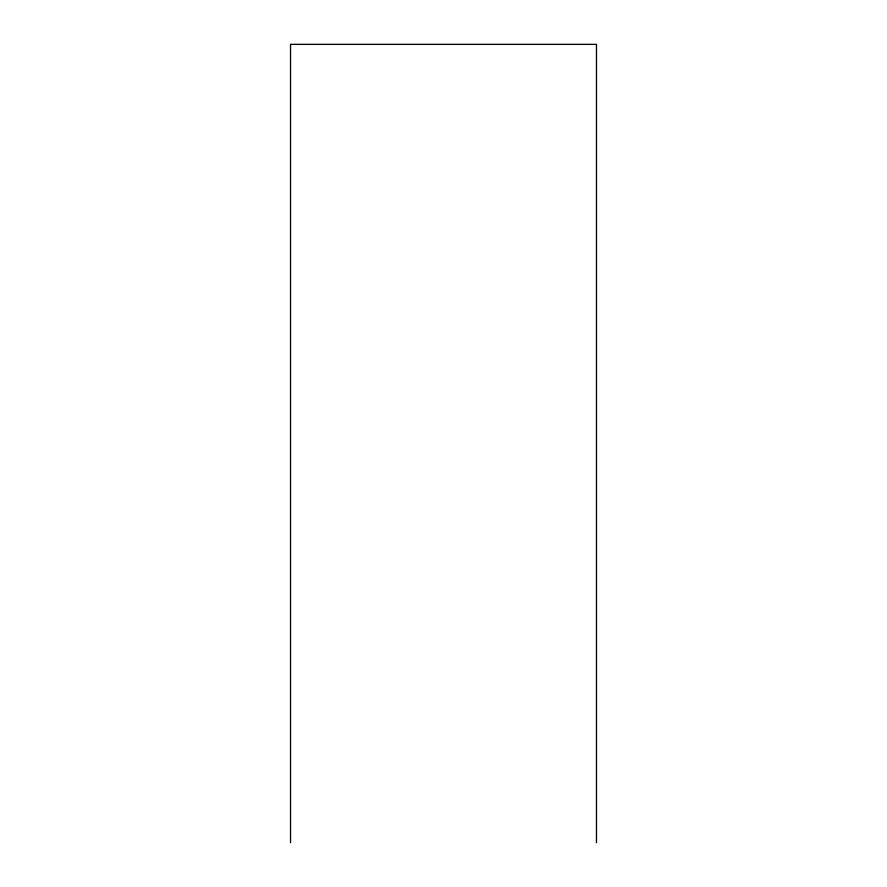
<?xml version="1.0" encoding="UTF-8"?>
<svg xmlns="http://www.w3.org/2000/svg" width="887" height="887" viewBox="0 0 887 887"><rect width="100%" height="100%" fill="white"/><g stroke="black" fill="none" stroke-linecap="round" stroke-linejoin="round"><path stroke-width="1.33" d="M596.463 842.65L596.463 44.35L290.537 44.35L290.537 842.65"/></g></svg>
